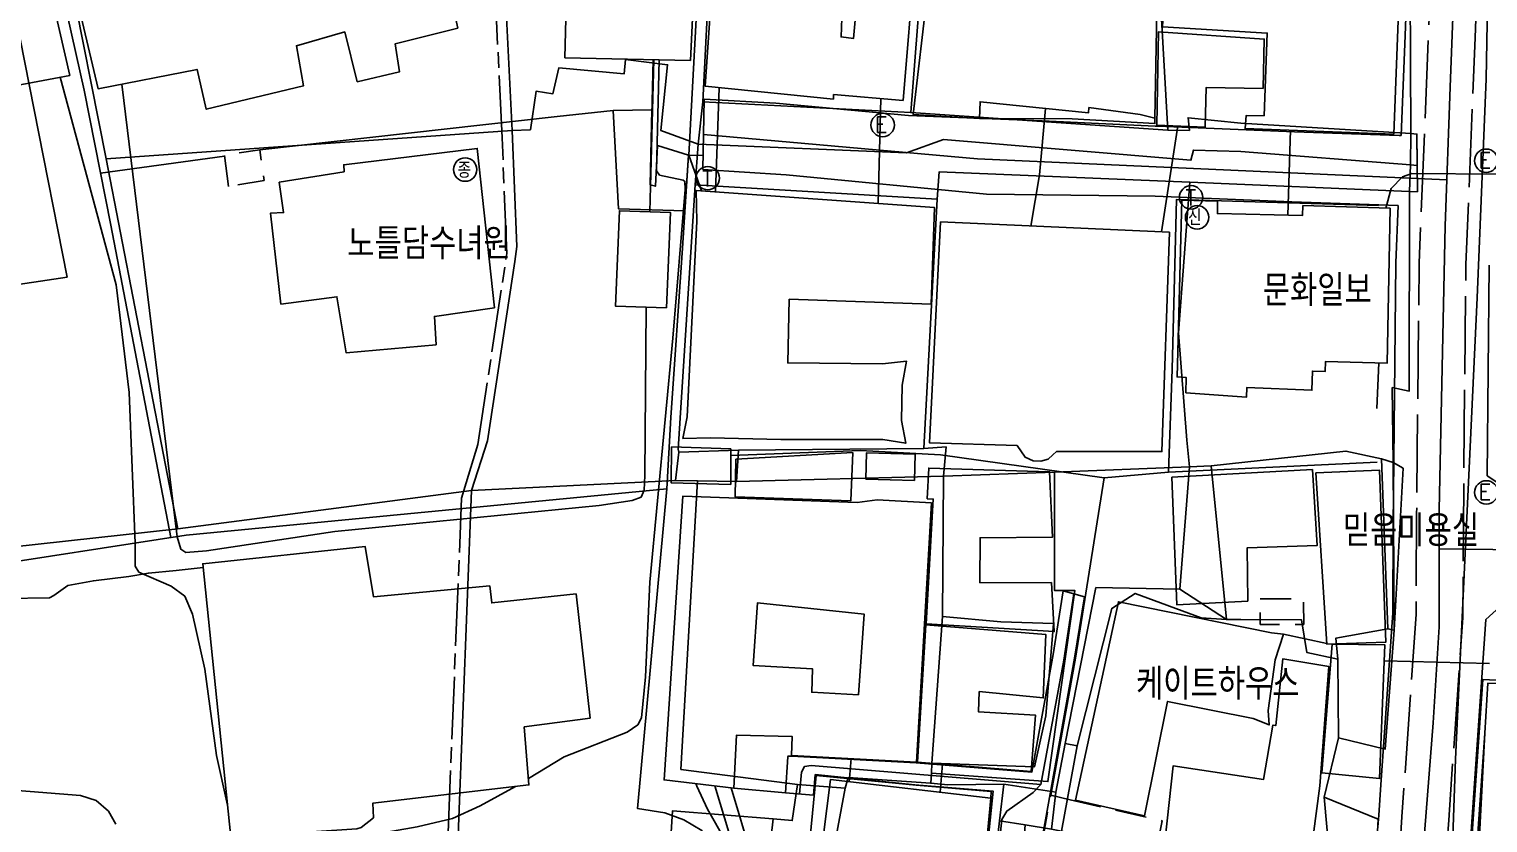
# Model space of a CAD drawing. Header units: feet. Extents: x 197796 to 199821, y 552499 to 555392.
# Drawn here: x 198743.3 to 198836.9, y 553524.7 to 553575.6 of the extents above; entities that cross this region are included whole.
import ezdxf

# ---------------------------------------------------------------- set-up
doc = ezdxf.new("R2010")
doc.units = ezdxf.units.FT
doc.header["$MEASUREMENT"] = 0
for name, pattern in [('ANYANG2', [6, 5, -1]), ('ANYANG3', [3, 2, -1]), ('JEON', [12, 4, -0.5, 1, -0.5, 4, -0.5, 1, -0.5])]:
    doc.linetypes.add(name, pattern=pattern)
for name, color, linetype in [('AAA001', 7, 'CONTINUOUS'), ('AAA004', 7, 'ANYANG3'), ('AAA008', 7, 'CONTINUOUS'), ('AAB124', 7, 'CONTINUOUS'), ('AAB202', 7, 'CONTINUOUS'), ('AAC001', 7, 'CONTINUOUS'), ('AD002', 7, 'CONTINUOUS'), ('AD0022', 1, 'CONTINUOUS'), ('ADA085', 1, 'CONTINUOUS'), ('AE001', 1, 'ANYANG2'), ('AE150', 7, 'CONTINUOUS'), ('AZ0202', 7, 'CONTINUOUS'), ('AZ0203', 7, 'CONTINUOUS'), ('AZ080', 1, 'CONTINUOUS'), ('AZ0801', 7, 'CONTINUOUS'), ('CAA001', 7, 'CONTINUOUS'), ('CAA002', 30, 'CONTINUOUS'), ('EA0018', 7, 'JEON'), ('wipco_지적', 20, 'CONTINUOUS'), ('ZC002', 7, 'CONTINUOUS')]:
    doc.layers.add(name, color=color, linetype=linetype)
doc.styles.add('GHS', font='ROMANS', dxfattribs={"bigfont": 'NGSW.shx'})
doc.styles.add('NGSW', font='ROMANS.shx', dxfattribs={"bigfont": 'NGSW.shx'})

# ---------------------------------------------------------------- blocks, each defined once
blk = doc.blocks.new('AZ0203')
at = {"layer": 'AZ0203'}
blk.add_circle((0, 0), 0.75, dxfattribs=at)
at = {"layer": 'AZ0203', "style": 'GHS'}
blk.add_text('T', height=1, dxfattribs=at).set_placement((-0.362, -0.524))
blk = doc.blocks.new('AAB124')
at = {"layer": 'AAB124'}
blk.add_circle((0, 0), 0.75, dxfattribs=at)
at = {"layer": 'AAB124', "style": 'GHS'}
blk.add_text('종', height=1, dxfattribs=at).set_placement((-0.494, -0.533))
blk = doc.blocks.new('AAB202')
at = {"layer": 'AAB202'}
blk.add_circle((0, 0), 0.75, dxfattribs=at)
at = {"layer": 'AAB202', "style": 'GHS'}
blk.add_text('신', height=1, dxfattribs=at).set_placement((-0.587, -0.52))
blk = doc.blocks.new('AZ0202')
at = {"layer": 'AZ0202'}
blk.add_circle((0, 0), 0.75, dxfattribs=at)
at = {"layer": 'AZ0202', "style": 'GHS'}
blk.add_text('E', height=1, dxfattribs=at).set_placement((-0.496, -0.477))

msp = doc.modelspace()

# ---------------------------------------------------------------- linework, layer by layer
at = {"layer": 'AAA001', "color": 255, "flags": 128}
for points in [[(198777.69, 553573.76), (198777.77, 553577.1), (198778.83, 553577.04), (198778.96, 553581.37), (198773.75, 553581.6), (198773.74, 553581.3), (198770.98, 553581.4), (198771.24, 553588.47), (198774.57, 553589.16), (198779.92, 553588.31), (198783.88, 553587.93), (198783.69, 553580.14), (198786.06, 553579.91), (198785.75, 553573.6)], [(198799.39, 553571.03), (198794.93, 553571.41), (198794.92, 553571.12), (198786.7, 553571.94), (198787.28, 553580.38), (198787.83, 553580.33), (198788.4, 553587.33), (198800.49, 553586.13), (198800.16, 553581.1), (198793.67, 553581.57), (198793.32, 553576.56), (198795.46, 553576.31), (198795.41, 553575.11), (198796.2, 553575), (198796.71, 553580.44), (198800.15, 553580.07)], [(198815.54, 553569.89), (198814.59, 553570.14), (198811.31, 553570.58), (198811.28, 553570.24), (198804.33, 553570.95), (198804.29, 553569.886), (198800.03, 553570.14), (198801.88, 553585.89), (198809.88, 553584.88), (198809.87, 553584.52), (198815.8, 553583.65)], [(198785.27, 553549.36), (198785.55, 553550.74), (198786.16, 553563.3), (198786.11, 553565.26), (198801.4, 553564.18), (198801.19, 553557.96), (198792.09, 553558.29), (198791.99, 553554.2), (198798.07, 553554.14), (198799.61, 553554.31), (198799.34, 553552.77), (198799.29, 553550.52), (198799.56, 553549.05), (198798.09, 553549.3), (198791.55, 553549.3), (198787.04, 553549.39)], [(198801.78, 553563.24), (198816.47, 553562.58), (198815.99, 553548.52), (198809.24, 553548.52), (198808.99, 553548.3), (198808.7, 553548.03), (198808.23, 553547.91), (198807.74, 553547.93), (198807.22, 553548.15), (198806.7, 553548.91), (198801.08, 553549.08)], [(198788.35, 553548.69), (198788.33, 553546.41), (198784.51, 553546.52), (198784.54, 553548.82)], [(198796.17, 553548.46), (198788.67, 553548.03), (198788.61, 553545.62), (198796.04, 553545.36)], [(198797, 553546.75), (198797.05, 553548.44), (198800.17, 553548.36), (198800.12, 553546.67)], [(198808.91, 553540.13), (198804.32, 553540.11), (198804.33, 553542.99), (198808.97, 553543.02), (198808.79, 553547.22), (198801.04, 553547.46), (198800.94, 553545.49), (198801.32, 553545.47), (198800.86, 553537.46), (198809.09, 553536.97)], [(198821.5, 553538.93), (198821.47, 553542.35), (198825.96, 553542.5), (198825.65, 553547.36), (198816.63, 553546.87), (198816.95, 553538.68)], [(198792.23, 553529.03), (198792.27, 553530.25), (198788.71, 553530.34), (198788.53, 553526.94), (198784.06, 553527.46), (198785.27, 553545.66), (198796.45, 553545.26), (198797.72, 553545.43), (198801.21, 553545.22), (198800.24, 553528.6)], [(198778.42, 553539.4), (198779.31, 553531.43), (198775.09, 553530.86), (198775.39, 553527.14), (198765.37, 553525.97), (198765.41, 553525.03), (198764.62, 553524.4), (198764.34, 553524.33), (198756.26, 553523.78), (198754.47, 553541.32), (198764.89, 553542.42), (198765.42, 553539.2), (198772.88, 553539.9), (198773.01, 553538.81)], [(198796.52, 553532.92), (198793.53, 553533.08), (198793.57, 553534.59), (198789.78, 553534.79), (198790.06, 553538.82), (198796.89, 553538.1)], [(198807.61, 553528.01), (198807.89, 553531.61), (198804.23, 553531.82), (198804.28, 553533.13), (198808.38, 553532.72), (198808.54, 553536.79), (198800.85, 553537.41), (198800.31, 553528.6)], [(198821.73, 553521.34), (198821.85, 553522.69), (198816.2, 553523.66), (198816.71, 553528.36), (198822.51, 553527.49), (198823.11, 553530.98), (198823.29, 553530.95), (198823.74, 553535.22), (198826.69, 553534.74), (198826.12, 553527.09), (198825.3, 553520.94)], [(198797.03, 553518.03), (198797.45, 553522.45), (198802, 553521.91), (198801.9, 553520.65), (198800.16, 553520.73), (198799.84, 553517.46), (198804.15, 553517.02), (198805.01, 553526.29), (198794.73, 553527.48), (198793.59, 553518.53)]]:
    msp.add_lwpolyline(points, close=True, dxfattribs=at)
at = {"layer": 'AAA004', "color": 255, "flags": 128}
for points in [[(198756.11, 553565.51), (198755.86, 553567.54), (198758.12, 553567.86), (198758.4, 553565.91)], [(198822.29, 553539.07), (198825.08, 553539.07), (198825.09, 553537.42), (198822.3, 553537.42)], [(198810.1, 553526.19), (198816.01, 553524.84), (198815.56, 553522.6), (198808.42, 553524.05), (198808.86, 553526.49)]]:
    msp.add_lwpolyline(points, close=True, dxfattribs=at)
at = {"layer": 'AAA008', "color": 255, "flags": 128}
for points in [[(198770.83, 553575.67), (198766.81, 553574.67), (198767.09, 553572.88), (198764.38, 553572.23), (198763.58, 553575.43), (198760.48, 553574.54), (198760.93, 553571.98), (198754.69, 553570.47), (198754.1, 553573.03), (198747.75, 553571.78), (198745.56, 553581.13), (198747.09, 553581.49), (198746.96, 553582.34), (198749, 553582.85), (198749.12, 553582.29), (198754.28, 553583.45), (198754.18, 553584.13), (198766.54, 553586.79), (198766.73, 553585.82), (198767.12, 553585.91), (198767.8, 553582.53), (198769.26, 553582.75)], [(198816.47, 553583.95), (198816.02, 553575.75), (198822.75, 553575.36), (198822.55, 553570.05), (198821.4, 553570.07), (198821.33, 553569.23), (198830.86, 553568.88), (198831.39, 553582.34)], [(198715.57, 553569.98), (198735.35, 553573.3), (198734.79, 553576.92), (198744.62, 553578.42), (198745.94, 553572.64), (198738.74, 553571.28), (198740.35, 553562.75), (198731.27, 553561.09), (198731.58, 553559.01), (198716.82, 553556.86), (198716.05, 553561.9), (198715.07, 553561.71), (198714.19, 553566.79), (198716.07, 553567.2)], [(198815.66, 553569.45), (198815.78, 553575.44), (198822.56, 553574.97), (198822.48, 553571.81), (198818.83, 553571.86), (198818.77, 553569.33)], [(198759.48, 553557.98), (198758.82, 553563.81), (198759.65, 553563.84), (198759.37, 553565.79), (198763.53, 553566.46), (198763.51, 553566.91), (198772.07, 553567.96), (198773.18, 553557.74), (198769.33, 553557.19), (198769.43, 553555.37), (198763.66, 553554.86), (198763.07, 553558.45)], [(198784.22, 553557.74), (198784.47, 553563.85), (198781.19, 553563.96), (198780.94, 553557.85)], [(198817.53, 553552.28), (198821.41, 553552), (198821.44, 553552.63), (198825.61, 553552.45), (198825.65, 553553.68), (198826.47, 553553.66), (198826.49, 553554.3), (198830.45, 553554.19), (198830.63, 553564.12), (198825.04, 553564.29), (198825.02, 553563.66), (198819.55, 553563.78), (198819.56, 553564.58), (198817.26, 553564.63), (198816.96, 553553.31), (198817.54, 553553.27)], [(198825.87, 553547.15), (198829.94, 553547.33), (198830.36, 553536.3), (198826.57, 553536.17)], [(198810.45, 553526.17), (198813.2, 553538.89), (198823.02, 553536.9), (198823.79, 553536.81), (198823.25, 553535.17), (198822.81, 553531.92), (198822.88, 553530.99), (198821.84, 553531.41), (198816.36, 553532.49), (198814.87, 553525.16)], [(198826.24, 553527.91), (198826.91, 553536.17), (198830.3, 553536.12), (198829.94, 553527.55)], [(198840.8, 553533.68), (198836.57, 553533.9), (198835.04, 553511.69), (198835.5, 553505.88), (198840.62, 553505.9)]]:
    msp.add_lwpolyline(points, close=True, dxfattribs=at)
at = {"layer": 'AAC001', "color": 255, "flags": 128}
for points in [[(198747.16, 553593.42), (198748.74, 553583.69), (198744.72, 553582.75), (198745.23, 553578.97), (198746.85, 553571.69), (198748.58, 553563.03), (198752.41, 553543)], [(198815.54, 553569.89), (198815.54, 553569.55), (198810.23, 553569.86), (198804.29, 553569.886)], [(198786.57, 553567.5), (198785.62, 553567.53), (198785.25, 553561.57), (198784.49, 553550.71), (198784.23, 553546.13)], [(198816.41, 553547.2), (198816.66, 553553.8), (198816.93, 553564.69), (198829.89, 553564.3)], [(198829.91, 553554.21), (198829.78, 553551.28)], [(198788.34, 553548.26), (198796.65, 553548.58), (198801.79, 553548.3), (198812.28, 553546.83)], [(198808.86, 553526.49), (198810.44, 553535.26), (198812.28, 553546.83), (198816.41, 553547.2)], [(198816.41, 553547.2), (198829.8, 553547.83)], [(198823.79, 553536.81), (198826.57, 553536.21)], [(198802.36, 553506.81), (198792.81, 553508.35), (198792.56, 553509.33), (198792.47, 553510.75), (198792.44, 553513.7), (198793.81, 553527.74), (198800.23, 553527.12), (198805.03, 553526.71), (198805.01, 553526.29)], [(198791.84, 553526.64), (198788.53, 553526.94)]]:
    msp.add_lwpolyline(points, dxfattribs=at)
at = {"layer": 'AAC001', "color": 255}
msp.add_lwpolyline([(198788.47, 553499.96), (198787.92, 553502.78), (198787.72, 553504.12), (198787.87, 553507.7), (198788.15, 553512.66), (198788.63, 553518.46), (198788.71, 553519.79), (198788.59, 553520.74), (198788.2, 553521.94), (198787.53, 553523.12), (198786.47, 553524.21), (198785.32, 553524.91), (198784.11, 553525.36), (198782.36, 553525.62), (198784.23, 553546.13), (198753.4, 553543.15), (198739.29, 553540.97), (198738.11, 553523.51), (198737.29, 553507.22), (198736.76, 553499.36), (198736.6, 553496.76)], dxfattribs=at)
at = {"layer": 'AD002', "color": 255, "flags": 128}
for points in [[(198837.06, 553624.01), (198834.98, 553607.6), (198834.05, 553597.74), (198834.3, 553594.15), (198834.6, 553589.83), (198834.73, 553578.62), (198834.48, 553571.89), (198834.16, 553563), (198833.99, 553554.92), (198833.78, 553544.78), (198833.78, 553537.27), (198833.4, 553531.13), (198831.95, 553512.85)], [(198786.59, 553568.86), (198804.16, 553567.3), (198834.27, 553565.95)], [(198901.45, 553551.97), (198895.41, 553551.03), (198890.66, 553550.61), (198888.97, 553550.47), (198888.36, 553550.59), (198886.9, 553551.09), (198886.09, 553551.2), (198883.39, 553550.73), (198877.41, 553549.48), (198863.99, 553547.02), (198861.72, 553545.35), (198855.98, 553544.26), (198850.41, 553543.21), (198838.92, 553542.21), (198833.78, 553542.27)], [(198810.34, 553539.39), (198809.69, 553535.14), (198808.23, 553527.17), (198807.73, 553526.65), (198806.04, 553525.46), (198805.72, 553524.93), (198805.16, 553519.66), (198804.44, 553508.8), (198804.94, 553508.27), (198806.31, 553508.08), (198817.02, 553507.84), (198829.12, 553508.49), (198832.33, 553506.79), (198835.67, 553502.52), (198849.6, 553502.92), (198876.91, 553503.44), (198884.45, 553503.66), (198889.37, 553503.23)], [(198792.74, 553526.56), (198792.87, 553527.95), (198793.06, 553528.32), (198793.49, 553528.38), (198808.23, 553527.17)]]:
    msp.add_lwpolyline(points, dxfattribs=at)
at = {"layer": 'AD0022', "color": 255, "flags": 128}
for points in [[(198831.63, 553576.35), (198831.59, 553575.21), (198831.33, 553568.79)], [(198831.33, 553568.79), (198831.22, 553568.79), (198824.5, 553569.03), (198815.73, 553569.38), (198815.55, 553569.39), (198808.32, 553569.72), (198799.73, 553570.07), (198791.23, 553570.85), (198786.64, 553571.11), (198786.55, 553566.61), (198791.9, 553566.27), (198804.73, 553565.02), (198815.55, 553564.89), (198824.33, 553564.54), (198831.14, 553564.29), (198830.99, 553560.63), (198830.83, 553543.76), (198830.8, 553538.17), (198830.03, 553527.15), (198829.9, 553525.19), (198829.84, 553524.43)], [(198840.89, 553544.3), (198836.86, 553546.97), (198836.99, 553560.48)], [(198834.99, 553511.69), (198835.88, 553524.78), (198836.78, 553537.75), (198839.91, 553540.59)], [(198808.38, 553524.06), (198810.39, 553535.27), (198811.02, 553539.2), (198809.66, 553539.58), (198809.01, 553535.51), (198807.65, 553527.96), (198800.23, 553528.55), (198792.23, 553528.98), (198792.01, 553528.99), (198792, 553528.95), (198791.84, 553526.64), (198793.64, 553526.48), (198793.76, 553527.8), (198800.14, 553527.15), (198805.16, 553526.75), (198804.53, 553520.55)]]:
    msp.add_lwpolyline(points, dxfattribs=at)
at = {"layer": 'ADA085', "color": 255, "flags": 128}
msp.add_lwpolyline([(198741.39, 553521.97), (198741.46, 553522.84), (198741.48, 553523.93), (198741.63, 553532.44), (198741.83, 553539.09), (198744.63, 553539.14), (198744.91, 553539.28), (198745.81, 553539.92), (198747.45, 553540.23), (198749.72, 553540.51), (198750.98, 553540.73), (198752.77, 553540.89), (198754.49, 553541.09)], dxfattribs=at)
at = {"layer": 'AE001', "color": 255, "flags": 128}
for points in [[(198835.75, 553722.78), (198837.38, 553722.21), (198837.71, 553721.98), (198837.91, 553721.69), (198839.2, 553718.71), (198839.37, 553718.26), (198839.42, 553717.92), (198839.4, 553717.48), (198838.71, 553711.42), (198837.57, 553703.64), (198836.92, 553694.63), (198836.88, 553693.62), (198836.86, 553689.79), (198836.83, 553688.3), (198836.56, 553671.82), (198836.58, 553659.31), (198836.75, 553657.21), (198836.73, 553633.49), (198836.54, 553630.96), (198835.97, 553627.97), (198833.68, 553609.44), (198832.73, 553599.52), (198832.68, 553598.55), (198832.7, 553597.73), (198833, 553590.93), (198833.01, 553585.76), (198833.14, 553577.36), (198833.13, 553576.32), (198833.09, 553575.15), (198832.49, 553560.59), (198832.33, 553544.56), (198832.29, 553538.06), (198831.39, 553525.09), (198830.48, 553511.74), (198830.74, 553505.62), (198831.57, 553498.63), (198832.23, 553488.99), (198832.65, 553483.56), (198832.82, 553480.08), (198832.59, 553477.45), (198831.5, 553465.18), (198831.03, 553451.83), (198830.51, 553446.58), (198829.49, 553434.69), (198829.01, 553430.2), (198828.45, 553419.83), (198827.7, 553409.61), (198827.47, 553405.09), (198826.63, 553383.23)], [(198847.82, 553720.78), (198846.78, 553721.79), (198846.69, 553721.85), (198846.58, 553721.88), (198846.5, 553721.87), (198843.57, 553720.67), (198843.28, 553720.55), (198843, 553720.39), (198842.86, 553720.24), (198842.73, 553720), (198842.68, 553719.75), (198841.68, 553711.03), (198840.56, 553703.32), (198839.91, 553694.46), (198839.88, 553693.61), (198839.86, 553689.75), (198839.83, 553688.24), (198839.56, 553671.8), (198839.58, 553659.31), (198839.75, 553657.3), (198839.73, 553633.37), (198839.54, 553630.74), (198838.95, 553627.6), (198836.67, 553609.12), (198835.7, 553599.03), (198835.7, 553597.86), (198836, 553591), (198836.01, 553585.78), (198836.14, 553577.37), (198836.13, 553576.27), (198836.09, 553575.04), (198835.49, 553560.52), (198835.35, 553546.17), (198835.29, 553537.85), (198834.39, 553524.88), (198833.49, 553511.71), (198833.74, 553505.75), (198834.58, 553498.59), (198835.22, 553489.21), (198835.64, 553483.75), (198835.83, 553480.03), (198835.58, 553477.18), (198834.49, 553465), (198834.03, 553451.63), (198833.5, 553446.31), (198832.33, 553432.69), (198832, 553430.03), (198831.44, 553419.64), (198830.7, 553409.46), (198830.47, 553404.98), (198829.58, 553383.23)]]:
    msp.add_lwpolyline(points, dxfattribs=at)
at = {"layer": 'AE150', "color": 255, "flags": 128}
msp.add_lwpolyline([(198785.62, 553567.53), (198785.4, 553563.95), (198781.13, 553564.09), (198780.8, 553570.38), (198783.28, 553570.43), (198783.16, 553565.63), (198783.5, 553565.53), (198783.64, 553568.14)], close=True, dxfattribs=at)
at = {"layer": 'AZ080', "color": 255, "flags": 128}
for points in [[(198783.16, 553565.63), (198783.35, 553573.64)], [(198788.47, 553499.96), (198787.92, 553502.78), (198787.72, 553504.12), (198787.87, 553507.7), (198788.15, 553512.66), (198788.63, 553518.46), (198788.71, 553519.79), (198788.59, 553520.74), (198788.2, 553521.94), (198787.53, 553523.12), (198786.47, 553524.21), (198785.32, 553524.91), (198784.11, 553525.36), (198782.36, 553525.62), (198784.23, 553546.13)]]:
    msp.add_lwpolyline(points, dxfattribs=at)
at = {"layer": 'AZ0801', "color": 255, "flags": 128}
for points in [[(198758.12, 553567.86), (198777.2, 553570.01), (198780.8, 553570.38)], [(198781.13, 553564.09), (198780.8, 553570.38)], [(198747.91, 553566.38), (198755.87, 553567.46)]]:
    msp.add_lwpolyline(points, dxfattribs=at)
at = {"layer": 'CAA001', "color": 255, "flags": 128}
for points, elevation in [([(198783.41, 553573.646), (198783.15, 553563.894)], 50), ([(198808.52, 553570.522), (198808.13, 553566.27), (198807.59, 553562.979)], 45), ([(198796.06, 553528.824), (198795.96, 553527.56), (198795.93, 553527.341)], 45)]:
    msp.add_lwpolyline(points, dxfattribs=dict(at, elevation=elevation))
at = {"layer": 'CAA001', "color": 255, "elevation": 50}
msp.add_lwpolyline([(198782.91, 553557.784), (198782.83, 553546.99), (198782.79, 553546.05), (198782.58, 553545.59), (198782.02, 553545.37), (198779.9, 553545.06), (198762.93, 553543.4), (198754.71, 553542.15), (198753.38, 553542.05), (198753.06, 553542.25), (198752.83, 553543.06), (198749.27, 553572.079)], dxfattribs=at)
at = {"layer": 'CAA002', "color": 255, "flags": 128}
for points, elevation in [([(198786.73, 553587.773), (198785.64, 553567.53), (198786.451, 553565.236)], 48), ([(198783.75, 553573.64), (198783.57, 553566.52), (198783.77, 553566.25), (198785.28, 553565.92), (198785.4, 553565.84), (198785.42, 553565.33), (198784.63, 553555.8), (198783.14, 553540.15), (198782.86, 553534.07), (198782.62, 553531.45), (198782.37, 553530.99), (198781.7, 553530.52), (198777.65, 553528.94), (198775.357, 553527.554)], 49), ([(198787.6, 553571.85), (198787.35, 553565.172)], 47), ([(198797.96, 553571.152), (198797.8, 553564.434)], 46), ([(198817.007, 553569.398), (198815.97, 553562.602)], 44), ([(198824.244, 553569.123), (198824.06, 553563.681)], 43), ([(198837.641, 553566.3), (198832.02, 553566.36), (198831.42, 553566.14), (198830.69, 553565.39), (198830.36, 553564.128)], 42), ([(198837.001, 553534.93), (198830.257, 553535.09)], 41), ([(198801.92, 553528.47), (198801.76, 553526.666)], 44), ([(198774.527, 553527.039), (198772.27, 553525.79), (198770.48, 553524.99), (198768.23, 553524.46), (198765.06, 553523.89), (198764.02, 553523.47), (198761.84, 553522.3), (198760.72, 553521.92), (198759.84, 553521.78), (198758.43, 553521.83), (198757.51, 553522.41), (198756.7, 553523.81)], 49)]:
    msp.add_lwpolyline(points, dxfattribs=dict(at, elevation=elevation))
at = {"layer": 'CAA002', "color": 255}
for points, elevation in [([(198756.05, 553525.833), (198755.34, 553529.02), (198754.6, 553534.56), (198753.8, 553538.09), (198753.32, 553539.24), (198752.44, 553539.88), (198750.37, 553540.79), (198750.14, 553541.17), (198750.13, 553542.64), (198749.755, 553552.306), (198748.921, 553559.21), (198745.323, 553572.523)], 49), ([(198748.9, 553524.62), (198748.42, 553525.46), (198747.62, 553526.15), (198746.62, 553526.46), (198742.06, 553526.82), (198740.99, 553527.08), (198740.35, 553527.44), (198739.16, 553528.97), (198738.769, 553529.823), (198737.361, 553535.435)], 48), ([(198788.36, 553526.96), (198789.66, 553522.6), (198789.76, 553520.71), (198789.53, 553518.32), (198788.68, 553513.44), (198788.04, 553508.57), (198782.92, 553508.64), (198745.82, 553512.84), (198736.081, 553513.005)], 46), ([(198787.313, 553527.082), (198788.28, 553523.89), (198788.98, 553522.3), (198789.28, 553520.93), (198789.28, 553519.53), (198788.8, 553515.83), (198788.5, 553514.46), (198787.98, 553514.42), (198782.29, 553514.04), (198774.682, 553513.314), (198769.876, 553513.348), (198761.681, 553514.409), (198757.898, 553515.329), (198747.946, 553518.837), (198745.906, 553519.481), (198743.39, 553520.39), (198737.076, 553520.553)], 47), ([(198786.099, 553527.223), (198786.17, 553527.07), (198786.84, 553525.59), (198787.98, 553523.59)], 48)]:
    msp.add_lwpolyline(points, dxfattribs=dict(at, elevation=elevation))
at = {"layer": 'EA0018', "color": 255}
msp.add_lwpolyline([(198770.2, 553524.07), (198771.07, 553545.53), (198772.12, 553548.98), (198773.97, 553561.23), (198773.67, 553568.64), (198772.97, 553583.24), (198774.28, 553588.87), (198774.37, 553589.28), (198774.72, 553591.06), (198775.19, 553606.99), (198775.31, 553612.07), (198775.07, 553619.97), (198774.76, 553629.81), (198771.48, 553638.24), (198769.51, 553643.3), (198769.37, 553649.1), (198770.12, 553650.99)], dxfattribs=at)
at = {"layer": 'wipco_지적', "color": 20}
for points in [[(198839.51, 553632.936), (198836.578, 553609.485), (198835.899, 553597.787), (198835.919, 553586.72), (198836.875, 553577.197), (198836.788, 553572.42), (198836.203, 553558.385), (198834.826, 553528.797), (198834.621, 553523.178)], [(198834.621, 553523.178), (198834.826, 553528.797), (198836.203, 553558.385), (198836.788, 553572.42), (198836.875, 553577.197), (198835.919, 553586.72), (198835.899, 553597.787), (198836.578, 553609.485), (198839.51, 553632.936)], [(198829.634, 553520.69), (198829.873, 553524.943), (198826.391, 553526.354), (198827.312, 553530.167), (198830.319, 553529.441), (198830.897, 553537.063), (198831.469, 553547.445), (198830.832, 553547.824), (198830.765, 553552.617), (198831.853, 553552.395), (198831.881, 553565.198), (198832.379, 553565.175), (198832.35, 553568.882), (198831.952, 553568.916), (198831.895, 553582.841)], [(198836.902, 553533.667), (198836.696, 553530.468), (198835.455, 553512.711)]]:
    msp.add_lwpolyline(points, dxfattribs=at)
for points in [[(198775.018, 553589.728), (198773.594, 553583.666), (198774.307, 553569.102), (198748.271, 553567.291), (198745.857, 553579.493), (198745.089, 553582.148), (198745.212, 553582.93), (198749.195, 553583.753), (198764.109, 553587.067), (198775.018, 553589.728)], [(198785.356, 553588.115), (198784.928, 553580.128), (198786.999, 553579.854), (198786.536, 553570.956), (198786.253, 553568.229), (198783.854, 553569.105), (198784.282, 553573.32), (198781.578, 553573.659), (198781.493, 553572.733), (198777.315, 553573.132), (198776.93, 553571.466), (198775.861, 553571.637), (198775.49, 553569.159), (198774.307, 553569.102), (198773.594, 553583.666), (198775.018, 553589.728), (198785.356, 553588.115)], [(198785.356, 553588.115), (198785.483, 553589.183), (198797.093, 553588.196), (198796.974, 553586.302), (198801.074, 553585.654), (198799.876, 553570.252), (198786.536, 553570.956), (198786.999, 553579.854), (198784.928, 553580.128), (198785.356, 553588.115)], [(198815.555, 553583.416), (198815.486, 553584.44), (198820.959, 553586.771), (198822.666, 553586.175), (198822.3, 553583.628), (198831.895, 553582.841), (198831.952, 553568.916), (198821.056, 553569.588), (198817.673, 553569.927), (198817.758, 553569.108), (198816.374, 553569.125), (198815.555, 553583.416)], [(198808.693, 553584.681), (198814.22, 553583.008), (198815.555, 553583.416), (198816.374, 553569.125), (198799.876, 553570.252), (198801.074, 553585.654), (198808.693, 553584.681)], [(198741.528, 553581.184), (198742.421, 553581.76), (198742.86, 553581.445), (198745.857, 553579.493), (198748.271, 553567.291), (198752.877, 553543.573), (198738.63, 553541.994), (198727.881, 553540.655), (198726.387, 553540.542), (198724.923, 553556.606), (198728.479, 553557.169), (198729.84, 553544.639), (198733.097, 553544.814), (198732.468, 553557.715), (198745.769, 553559.707), (198741.528, 553581.184)], [(198737.401, 553578.585), (198741.528, 553581.184), (198745.769, 553559.707), (198732.468, 553557.715), (198733.097, 553544.814), (198729.84, 553544.639), (198728.479, 553557.169), (198724.923, 553556.606), (198726.387, 553540.542), (198718.264, 553539.661), (198710.552, 553538.631), (198704.826, 553537.836), (198702.39, 553561.823), (198701.77, 553566.497), (198704.992, 553567.103), (198712.99, 553570.731), (198716.066, 553571.8), (198722.293, 553573.68), (198727.742, 553575.319), (198736.399, 553577.982), (198737.401, 553578.585)], [(198774.307, 553569.102), (198775.49, 553569.159), (198775.861, 553571.637), (198776.93, 553571.466), (198777.315, 553573.132), (198781.493, 553572.733), (198781.578, 553573.659), (198784.282, 553573.32), (198783.854, 553569.105), (198786.253, 553568.229), (198786.052, 553565.627), (198784.971, 553548.672), (198785.007, 553548.489), (198784.785, 553546.666), (198771.715, 553546.019), (198772.739, 553549.206), (198774.492, 553560.712), (198774.611, 553561.66), (198774.307, 553569.102)], [(198799.876, 553570.252), (198816.374, 553569.125), (198817.758, 553569.108), (198817.673, 553569.927), (198821.056, 553569.588), (198831.952, 553568.916), (198831.935, 553566.9), (198821.056, 553567.763), (198818.01, 553567.852), (198817.847, 553567.2), (198801.975, 553568.52), (198799.608, 553567.671), (198786.253, 553568.229), (198786.536, 553570.956), (198799.876, 553570.252)], [(198774.307, 553569.102), (198774.611, 553561.66), (198774.492, 553560.712), (198772.739, 553549.206), (198771.715, 553546.019), (198752.877, 553543.573), (198748.271, 553567.291), (198774.307, 553569.102)], [(198786.253, 553568.229), (198799.608, 553567.671), (198801.975, 553568.52), (198817.847, 553567.2), (198818.01, 553567.852), (198821.056, 553567.763), (198831.935, 553566.9), (198831.881, 553565.198), (198817.788, 553565.792), (198801.703, 553566.456), (198801.569, 553564.708), (198786.052, 553565.627), (198786.253, 553568.229)], [(198832.35, 553568.882), (198832.366, 553566.864), (198831.935, 553566.9), (198831.952, 553568.916), (198832.35, 553568.882)], [(198832.366, 553566.864), (198832.379, 553565.175), (198831.881, 553565.198), (198831.935, 553566.9), (198832.366, 553566.864)], [(198801.569, 553564.708), (198800.719, 553548.716), (198788.825, 553548.597), (198785.007, 553548.489), (198784.971, 553548.672), (198786.052, 553565.627), (198801.569, 553564.708)], [(198817.788, 553565.792), (198817.059, 553556.137), (198817.593, 553549.247), (198817.756, 553547.543), (198809.094, 553547.187), (198801.972, 553546.935), (198802.144, 553548.82), (198800.719, 553548.716), (198801.569, 553564.708), (198801.703, 553566.456), (198817.788, 553565.792)], [(198831.881, 553565.198), (198831.853, 553552.395), (198830.765, 553552.617), (198830.832, 553547.824), (198830.068, 553548.059), (198827.799, 553548.551), (198819.141, 553547.6), (198817.756, 553547.543), (198817.593, 553549.247), (198817.059, 553556.137), (198817.788, 553565.792), (198831.881, 553565.198)], [(198800.719, 553548.716), (198802.144, 553548.82), (198801.972, 553546.935), (198788.705, 553546.595), (198788.825, 553548.597), (198800.719, 553548.716)], [(198788.825, 553548.597), (198788.705, 553546.595), (198786.212, 553546.639), (198784.785, 553546.666), (198785.007, 553548.489), (198788.825, 553548.597)], [(198819.141, 553547.6), (198827.799, 553548.551), (198830.068, 553548.059), (198830.491, 553537.142), (198827.158, 553536.558), (198827.27, 553535.213), (198825.295, 553535.624), (198824.939, 553537.737), (198821.056, 553537.743), (198820.132, 553537.744), (198819.141, 553547.6)], [(198830.068, 553548.059), (198830.832, 553547.824), (198830.897, 553537.063), (198830.491, 553537.142), (198830.068, 553548.059)], [(198801.972, 553546.935), (198801.925, 553537.94), (198801.241, 553528.535), (198801.211, 553527.898), (198801.167, 553527.246), (198795.874, 553527.616), (198795.666, 553526.935), (198792.624, 553527.157), (198785.14, 553528.136), (198786.212, 553546.639), (198788.705, 553546.595), (198801.972, 553546.935)], [(198809.094, 553547.187), (198817.756, 553547.543), (198817.15, 553539.7), (198811.758, 553539.79), (198809.792, 553529.799), (198809.198, 553526.672), (198805.86, 553527.19), (198802.262, 553527.146), (198801.167, 553527.246), (198801.211, 553527.898), (198808.681, 553527.354), (198810.4, 553539.611), (198809.094, 553539.611), (198809.094, 553547.187)], [(198801.972, 553546.935), (198809.094, 553547.187), (198809.094, 553539.611), (198810.4, 553539.611), (198808.681, 553527.354), (198801.211, 553527.898), (198801.241, 553528.535), (198807.815, 553528.291), (198808.538, 553531.573), (198809.04, 553537.5), (198805.667, 553537.594), (198801.925, 553537.94), (198801.972, 553546.935)], [(198817.756, 553547.543), (198819.141, 553547.6), (198820.132, 553537.744), (198817.15, 553539.7), (198817.756, 553547.543)], [(198830.832, 553547.824), (198831.469, 553547.445), (198830.897, 553537.063), (198830.832, 553547.824)], [(198752.877, 553543.573), (198771.715, 553546.019), (198770.864, 553524.47), (198770.511, 553514.965), (198770.106, 553505.756), (198770.091, 553505.394), (198770.69, 553500.046), (198736.85, 553497.248), (198738.035, 553508.746), (198738.166, 553517.814), (198738.368, 553526.138), (198738.63, 553541.994), (198752.877, 553543.573)], [(198786.212, 553546.639), (198785.14, 553528.136), (198792.624, 553527.157), (198792.284, 553524.858), (198791.052, 553524.962), (198784.604, 553525.48), (198784.023, 553516.213), (198783.178, 553515.517), (198778.4, 553516.035), (198776.872, 553513.968), (198770.511, 553514.965), (198770.864, 553524.47), (198771.715, 553546.019), (198784.785, 553546.666), (198786.212, 553546.639)], [(198827.27, 553535.213), (198827.312, 553530.167), (198826.391, 553526.354), (198826.895, 553520.89), (198815.972, 553522.838), (198809.544, 553524.177), (198810.549, 553529.65), (198812.779, 553538.454), (198814.277, 553539.418), (198818.515, 553537.848), (198820.132, 553537.744), (198821.056, 553537.743), (198824.939, 553537.737), (198825.295, 553535.624), (198827.27, 553535.213)], [(198820.132, 553537.744), (198818.515, 553537.848), (198814.277, 553539.418), (198812.779, 553538.454), (198810.549, 553529.65), (198809.792, 553529.799), (198811.758, 553539.79), (198817.15, 553539.7), (198820.132, 553537.744)], [(198801.925, 553537.94), (198805.667, 553537.594), (198809.04, 553537.5), (198808.538, 553531.573), (198807.815, 553528.291), (198801.241, 553528.535), (198801.925, 553537.94)], [(198830.897, 553537.063), (198830.319, 553529.441), (198827.312, 553530.167), (198827.27, 553535.213), (198827.158, 553536.558), (198830.491, 553537.142), (198830.897, 553537.063)], [(198861.316, 553533.528), (198862.543, 553506.231), (198860.626, 553506.154), (198850.759, 553505.756), (198836.052, 553505.163), (198835.737, 553512.004), (198836.696, 553530.468), (198836.902, 553533.667), (198861.316, 553533.528)], [(198835.297, 553505.756), (198835.455, 553512.711), (198836.696, 553530.468), (198835.737, 553512.004), (198836.052, 553505.163), (198835.282, 553505.121), (198835.297, 553505.756)], [(198809.792, 553529.799), (198810.549, 553529.65), (198809.544, 553524.177), (198808.92, 553524.296), (198809.198, 553526.672), (198809.792, 553529.799)], [(198805.86, 553527.19), (198805.582, 553524.829), (198804.728, 553517.385), (198797.08, 553518.409), (198794.201, 553519.017), (198795.666, 553526.935), (198795.874, 553527.616), (198801.167, 553527.246), (198802.262, 553527.146), (198805.86, 553527.19)], [(198795.666, 553526.935), (198794.201, 553519.017), (198792.718, 553511.213), (198795.368, 553510.774), (198796.681, 553509.003), (198801.956, 553508.847), (198801.803, 553505.756), (198800.854, 553492.858), (198798.295, 553493.5), (198790.351, 553495.539), (198788.884, 553504.567), (198788.884, 553505.756), (198791.052, 553524.962), (198792.284, 553524.858), (198792.624, 553527.157), (198795.666, 553526.935)], [(198805.86, 553527.19), (198809.198, 553526.672), (198808.92, 553524.296), (198807.229, 553524.577), (198805.582, 553524.829), (198805.86, 553527.19)], [(198815.972, 553522.838), (198826.895, 553520.89), (198826.391, 553526.354), (198829.873, 553524.943), (198829.634, 553520.69), (198829.779, 553518.828), (198829.921, 553514.356), (198829.377, 553513.932), (198829.203, 553507.161), (198828.952, 553508.804), (198828.92, 553510.174), (198821.623, 553509.473), (198816.686, 553510.039), (198817.524, 553519.507), (198816.289, 553520.082), (198815.972, 553522.838)], [(198776.872, 553513.968), (198778.4, 553516.035), (198783.178, 553515.517), (198784.023, 553516.213), (198784.604, 553525.48), (198791.052, 553524.962), (198788.884, 553505.756), (198788.884, 553504.567), (198790.351, 553495.539), (198772.261, 553500.17), (198774.128, 553505.756), (198776.872, 553513.968)], [(198807.229, 553524.577), (198806.083, 553510.868), (198816.686, 553510.039), (198821.623, 553509.473), (198828.92, 553510.174), (198828.952, 553508.804), (198822.712, 553507.895), (198819.032, 553507.947), (198815.584, 553508.272), (198807.249, 553509.005), (198803.977, 553508.794), (198804.728, 553517.385), (198805.582, 553524.829), (198807.229, 553524.577)]]:
    msp.add_lwpolyline(points, close=True, dxfattribs=at)

# ---------------------------------------------------------------- block references
at = {"layer": 'AAB124', "color": 255}
msp.add_blockref('AAB124', (198771.3, 553566.6), dxfattribs=at)
at = {"layer": 'AAB202', "color": 255}
msp.add_blockref('AAB202', (198818.25, 553563.54), dxfattribs=at)
at = {"layer": 'AZ0202', "color": 255}
for p in [(198798.08, 553569.46), (198836.79, 553567.17), (198836.8, 553545.9)]:
    msp.add_blockref('AZ0202', p, dxfattribs=at)
at = {"layer": 'AZ0203', "color": 255}
for p in [(198786.86, 553566.05), (198817.86, 553564.82)]:
    msp.add_blockref('AZ0203', p, dxfattribs=at)

# ---------------------------------------------------------------- texts
at = {"layer": 'ZC002', "style": 'NGSW'}
for s, p in [('노틀담수녀원', (198763.74, 553560.85)), ('문화일보', (198822.46, 553557.85)), ('믿음미용실', (198827.6, 553542.44)), ('케이트하우스', (198814.33, 553532.61))]:
    msp.add_text(s, height=2, dxfattribs=at).set_placement(p)

doc.saveas('drawing.dxf')
